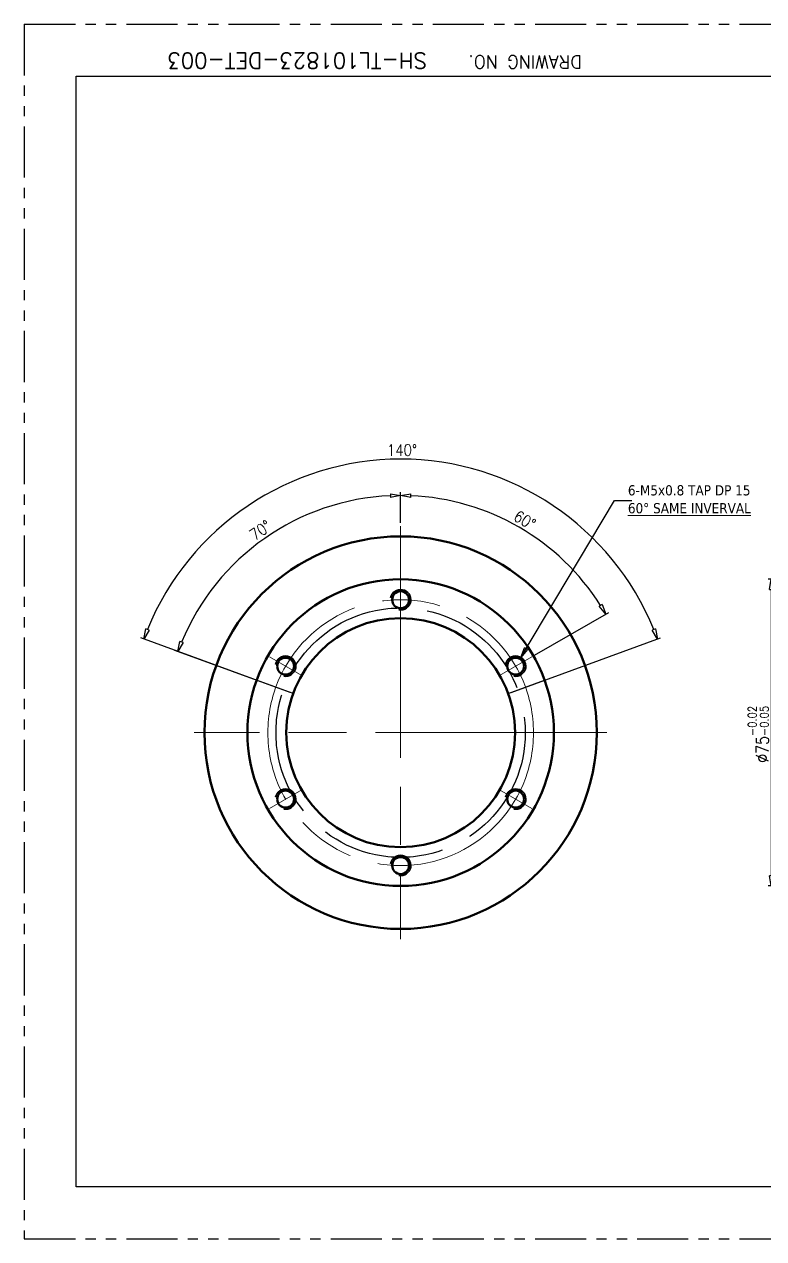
# Model space of a CAD drawing. Header units: millimetres. Extents: x 0 to 420, y 0 to 297.
# Drawn here: x 0 to 181, y 0 to 297 of the extents above; entities that cross this region are included whole.
import ezdxf

# ---------------------------------------------------------------- set-up
doc = ezdxf.new("R2010")
doc.units = ezdxf.units.MM
doc.header["$LTSCALE"] = 10
for name, pattern in [('CHAIN', [0.3543, 0.2362, -0.0295, 0.0591, -0.0295]), ('DASHED', [0.2067, 0.1654, -0.0413]), ('PHANTOM', [2.5, 1.25, -0.25, 0.25, -0.25, 0.25, -0.25])]:
    doc.linetypes.add(name, pattern=pattern)
doc.layers.get('0').update_dxf_attribs({"linetype": 'CONTINUOUS'})
doc.layers.get('Defpoints').update_dxf_attribs({"linetype": 'CONTINUOUS'})
for name, color, linetype in [('BORDER', 90, 'CONTINUOUS'), ('BORDER_TXT', 130, 'CONTINUOUS'), ('VIEW_BNDS', 253, 'PHANTOM')]:
    doc.layers.add(name, color=color, linetype=linetype)
for name, color, linetype, lineweight in [('기호(ISO)', 7, 'CONTINUOUS', 18), ('외형선(ISO)', 7, 'CONTINUOUS', 50), ('은선 (ISO)', 2, 'DASHED', 25), ('좁은 외형선(ISO)', 4, 'CONTINUOUS', 35), ('중심 표식(ISO)', 1, 'CONTINUOUS', 18), ('중심선(ISO)', 1, 'CONTINUOUS', 18)]:
    doc.layers.add(name, color=color, linetype=linetype, lineweight=lineweight)
doc.styles.add('BORDER', font='ROMAND')
doc.styles.add('BORDER_TXT', font='ROMANS')
doc.styles.get("Standard").update_dxf_attribs({"font": 'romans.shx', "width": 0.85, "bigfont": 'fhg.shx'})
doc.styles.add('주 문자 (JIS)', font='tahoma.ttf')
doc.dimstyles.new('KOCPSM', dxfattribs={"dimtxt": 3, "dimasz": 2.5, "dimexe": 0.8, "dimexo": 0.8, "dimgap": 0.8, "dimtad": 1, "dimdec": 3, "dimdsep": 46, "dimtxsty": 'Standard', "dimblk": 'CLOSEDBLANK', "dimcen": 0, "dimclrd": 4, "dimclre": 4, "dimadec": 1, "dimazin": 2, "dimtfac": 1, "dimtdec": 3, "dimtmove": 0, "dimatfit": 3, "dimldrblk": 'CLOSEDBLANK', "dimfxl": 1, "dimtolj": 1, "dimtzin": 0, "dimarcsym": 0})
doc.dimstyles.new('KOCPSM$0', dxfattribs={"dimtxt": 3, "dimasz": 2.5, "dimexe": 0.8, "dimexo": 0.8, "dimgap": 0.8, "dimtad": 1, "dimdsep": 46, "dimtxsty": 'Standard', "dimblk": 'CLOSEDBLANK', "dimcen": 0, "dimclrd": 4, "dimclre": 4, "dimclrt": 7, "dimazin": 2, "dimtfac": 1, "dimtmove": 0, "dimatfit": 3, "dimldrblk": 'CLOSEDBLANK', "dimfxl": 1, "dimarcsym": 0})

# ---------------------------------------------------------------- blocks, each defined once
blk = doc.blocks.new('_ClosedBlank')
at = {"color": 0, "linetype": 'ByBlock', "lineweight": -2}
for p, q in [((-1, 0.17), (0, 0)), ((-1, 0.17), (-1, -0.17)), ((0, 0), (-1, -0.17))]:
    blk.add_line(p, q, dxfattribs=at)
blk = doc.blocks.new('*D10')
at = {"color": 4, "lineweight": -2, "transparency": 16777216}
for p, q in [((214.43, 161.26), (182.01, 161.26)), ((182.81, 158.76), (182.81, 88.76)), ((214.43, 86.26), (182.01, 86.26))]:
    blk.add_line(p, q, dxfattribs=at)
at = {"layer": 'Defpoints', "color": 0, "transparency": 16777216}
for p in [(215.23, 161.26), (182.81, 86.26), (215.23, 86.26)]:
    blk.add_point(p, dxfattribs=at)
at = {"color": 4, "lineweight": -2, "transparency": 16777216, "xscale": 2.5, "yscale": 2.5, "zscale": 2.5}
for p, rotation in [((182.81, 161.26), 90), ((182.81, 86.26), 270)]:
    blk.add_blockref('_ClosedBlank', p, dxfattribs=dict(at, rotation=rotation))
at = {"color": 7, "transparency": 16777216, "insert": (177.11, 116.4), "char_height": 3, "attachment_point": 1, "rotation": 90}
blk.add_mtext('Ø75{\\H0.7x;\\C3;\\S-0.02^ -0.05;}', dxfattribs=at)
blk = doc.blocks.new('*D15')
at = {"color": 4, "lineweight": -2, "transparency": 16777216}
for p, q in [((92.1, 175.06), (92.1, 182.56)), ((124.9, 142.69), (143.03, 153.16))]:
    blk.add_line(p, q, dxfattribs=at)
blk.add_arc((92.1, 123.76), 58, 32.4698, 87.5302, dxfattribs=at)
at = {"layer": 'Defpoints', "color": 0, "transparency": 16777216}
for p in [(92.1, 174.26), (129.38, 168.19), (124.2, 142.29), (92.1, 123.76)]:
    blk.add_point(p, dxfattribs=at)
at = {"color": 4, "lineweight": -2, "transparency": 16777216, "xscale": 2.5, "yscale": 2.5, "zscale": 2.5}
for p, rotation in [((92.1, 181.76), 178.7650815545851), ((142.33, 152.76), 301.2349184454177)]:
    blk.add_blockref('_ClosedBlank', p, dxfattribs=dict(at, rotation=rotation))
at = {"color": 7, "transparency": 16777216, "insert": (120.89, 178.27), "char_height": 2.8, "attachment_point": 1, "rotation": 330}
blk.add_mtext('60°', dxfattribs=at)
blk = doc.blocks.new('*D17')
at = {"color": 4, "lineweight": -2, "transparency": 16777216}
for p, q in [((65.04, 133.61), (28.49, 146.92)), ((119.17, 133.61), (155.72, 146.92))]:
    blk.add_line(p, q, dxfattribs=at)
blk.add_arc((92.1, 123.76), 66.9, 22.1413, 157.8587, dxfattribs=at)
at = {"layer": 'Defpoints', "color": 0, "transparency": 16777216}
for p in [(118.6, 185.19), (65.79, 133.34), (118.41, 133.34), (92.1, 123.76)]:
    blk.add_point(p, dxfattribs=at)
at = {"color": 4, "lineweight": -2, "transparency": 16777216, "xscale": 2.5, "yscale": 2.5, "zscale": 2.5}
for p, rotation in [((29.24, 146.64), 248.9293717813609), ((154.97, 146.64), 291.0706282186417)]:
    blk.add_blockref('_ClosedBlank', p, dxfattribs=dict(at, rotation=rotation))
at = {"color": 7, "transparency": 16777216, "insert": (88.76, 194.26), "char_height": 2.8, "attachment_point": 1}
blk.add_mtext('140°', dxfattribs=at)
blk = doc.blocks.new('*D18')
at = {"color": 4, "lineweight": -2, "transparency": 16777216}
for p, q in [((92.1, 175.06), (92.1, 182.56)), ((65.04, 133.61), (36.85, 143.87))]:
    blk.add_line(p, q, dxfattribs=at)
blk.add_arc((92.1, 123.76), 58, 92.4697, 157.5303, dxfattribs=at)
at = {"layer": 'Defpoints', "color": 0, "transparency": 16777216}
for p in [(69.13, 177.02), (92.1, 174.26), (65.79, 133.34), (92.1, 123.76)]:
    blk.add_point(p, dxfattribs=at)
at = {"color": 4, "lineweight": -2, "transparency": 16777216, "xscale": 2.5, "yscale": 2.5, "zscale": 2.5}
for p, rotation in [((92.1, 181.76), 1.234830579304832), ((37.6, 143.6), 248.7651694206959)]:
    blk.add_blockref('_ClosedBlank', p, dxfattribs=dict(at, rotation=rotation))
at = {"color": 7, "transparency": 16777216, "insert": (54.82, 172.86), "char_height": 2.8, "attachment_point": 1, "rotation": 35}
blk.add_mtext('70°', dxfattribs=at)
blk = doc.blocks.new('A3-BORDER')
at = {"layer": 'BORDER'}
for p, q in [((12.7, 284.3), (407.3, 284.3)), ((12.7, 12.7), (12.7, 284.3)), ((407.3, 12.7), (12.7, 12.7))]:
    blk.add_line(p, q, dxfattribs=at)
at = {"layer": 'VIEW_BNDS'}
for p, q in [((0, 297), (0, 0)), ((0, 297), (420, 297)), ((0, 0), (420, 0))]:
    blk.add_line(p, q, dxfattribs=at)
at = {"layer": 'BORDER', "color": 70, "style": 'BORDER'}
blk.add_text('DRAWING NO.', height=3.175, rotation=180, dxfattribs=at).set_placement((136.53, 289.38))
at = {"layer": 'BORDER_TXT', "style": 'BORDER_TXT'}
for tag, p, height, rotation in [('PX-NUMBER', (98.54, 290.01), 3.81, 180), ('VENDOR-JOB', (413.65, 12.7), 3.17, 90)]:
    blk.add_attdef(tag, p, '', height=height, rotation=rotation, dxfattribs=at)

msp = doc.modelspace()

# ---------------------------------------------------------------- linework, layer by layer
at = {"layer": '외형선(ISO)'}
for centre, radius in [((92.103, 123.761), 48), ((92.103, 123.761), 37.5), ((92.103, 156.261), 2.067), ((92.103, 123.761), 28), ((63.957, 140.011), 2.067), ((120.249, 140.011), 2.067), ((63.957, 107.511), 2.067), ((120.249, 107.511), 2.067), ((92.103, 91.261), 2.067)]:
    msp.add_circle(centre, radius, dxfattribs=at)
at = {"layer": '은선 (ISO)', "ltscale": 15.320109}
for p, q in [((65.791, 133.337), (56.864, 136.587)), ((118.414, 133.337), (127.341, 136.587))]:
    msp.add_line(p, q, dxfattribs=at)
at = {"layer": '은선 (ISO)', "ltscale": 18.178961}
msp.add_circle((92.103, 123.761), 30.5, dxfattribs=at)
at = {"layer": '좁은 외형선(ISO)'}
for centre in [(92.103, 156.261), (63.957, 140.011), (120.249, 140.011), (63.957, 107.511), (120.249, 107.511), (92.103, 91.261)]:
    msp.add_arc(centre, 2.5, 260, 170, dxfattribs=at)
at = {"layer": '중심 표식(ISO)', "linetype": 'CHAIN', "ltscale": 23.990969}
for p, q in [((92.103, 174.261), (92.103, 73.261)), ((142.603, 123.761), (41.603, 123.761))]:
    msp.add_line(p, q, dxfattribs=at)
at = {"layer": '중심 표식(ISO)', "linetype": 'CHAIN', "ltscale": 10.149669}
for p, q in [((60.002, 142.294), (67.912, 137.727)), ((124.204, 142.294), (116.294, 137.727)), ((60.002, 105.227), (67.912, 109.794)), ((124.204, 105.227), (116.294, 109.794))]:
    msp.add_line(p, q, dxfattribs=at)
at = {"layer": '중심선(ISO)', "linetype": 'CHAIN', "ltscale": 23.990969}
msp.add_circle((92.103, 123.761), 32.5, dxfattribs=at)

# ---------------------------------------------------------------- block references
ref = msp.add_blockref('A3-BORDER', (0, 0))
ref.add_attrib('PX-NUMBER', 'SH-TL101823-DET-003', (98.536, 290.015), dxfattribs={"layer": 'BORDER_TXT', "height": 3.81, "rotation": 180, "style": 'BORDER_TXT'})

# ---------------------------------------------------------------- texts
at = {"layer": '기호(ISO)', "insert": (147.718, 184.283), "char_height": 2.5, "width": 31.90626, "attachment_point": 1, "line_spacing_factor": 1.05, "style": '주 문자 (JIS)'}
msp.add_mtext('{6-M5x0.8 TAP DP 15\\P\\L60° SAME INVERVAL}', dxfattribs=at)

# ---------------------------------------------------------------- dimensions: what is measured, and where the dimension line sits
for base, p1, p2, picture, middle in [((118.6, 185.188), (118.414, 133.337), (65.791, 133.337), '*D17', (92.103, 190.66)), ((69.129, 177.021), (92.103, 174.261), (65.791, 133.337), '*D18', (58.833, 171.275)), ((129.385, 168.191), (124.204, 142.294), (92.103, 174.261), '*D15', (121.103, 173.99))]:
    dim = msp.add_angular_dim_3p(base=base, center=(92.103, 123.761), p1=p1, p2=p2, dimstyle='KOCPSM', override={"dimtxt": 2.8, "dimdec": 2, "dimclrt": 7, "dimadec": 2, "dimtdec": 2, "dimfxl": 0.18, "dimtolj": 0, "dimtzin": 8, "dimarcsym": 1})
    dim.commit()
    dim.dimension.update_dxf_attribs({"geometry": picture, "text_midpoint": middle, "dimtype": 165})
dim = msp.add_linear_dim(base=(182.808, 86.261), p1=(215.228, 161.261), p2=(215.228, 86.261), angle=270, text='Ø<>{\\H0.7x;\\C3;\\S-0.02^ -0.05;}', dimstyle='KOCPSM$0', override={"dimfxl": 0.18, "dimarcsym": 1})
dim.commit()
dim.dimension.update_dxf_attribs({"geometry": '*D10', "text_midpoint": (182.808, 123.761), "dimtype": 160})

# ---------------------------------------------------------------- leaders
at = {"annotation_type": 0, "has_hookline": 1, "hookline_direction": 0}
msp.add_leader([(121.499, 142.176), (144.418, 180.508), (146.918, 180.508)], dimstyle='KOCPSM', override={"dimtxt": 2.8, "dimdec": 2, "dimclrt": 7, "dimadec": 2, "dimtdec": 2, "dimfxl": 0.18, "dimtolj": 0, "dimtzin": 8, "dimarcsym": 1}, dxfattribs=at)

doc.saveas('drawing.dxf')
